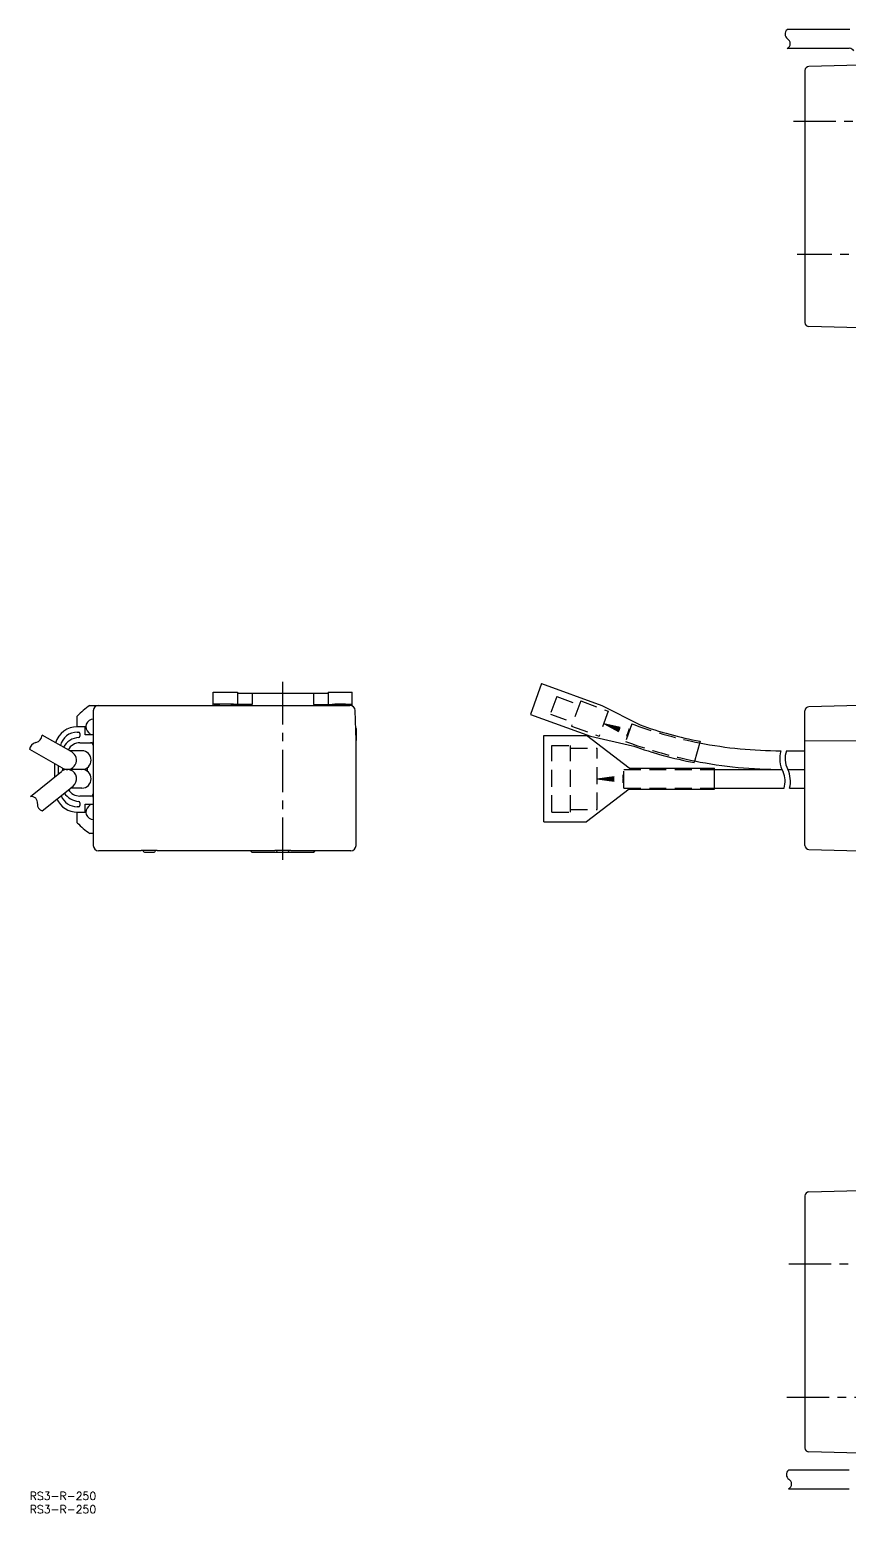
# Model space of a CAD drawing. Extents: x 0 to 920, y -8 to 549.
# Drawn here: x 0 to 307, y -8 to 548 of the extents above; entities that cross this region are included whole.
import ezdxf

# ---------------------------------------------------------------- set-up
doc = ezdxf.new("R2010")
doc.units = 0
doc.header["$LTSCALE"] = 0.5
doc.linetypes.add('CENTER', pattern=[50.8, 31.75, -6.35, 6.35, -6.35])
doc.linetypes.add('DASHED', pattern=[19.05, 12.7, -6.35])
for name, color, linetype in [('MSM_CENTER', 1, 'CENTER'), ('MSM_CONTINUOUS', 7, 'CONTINUOUS'), ('MSM_DASHED', 4, 'DASHED'), ('MSM_NARROW', 5, 'CONTINUOUS'), ('MSM_PART_NUMBER', 7, 'CONTINUOUS')]:
    doc.layers.add(name, color=color, linetype=linetype)
doc.styles.get("Standard").update_dxf_attribs({"font": 'txt.shx', "height": 6, "bigfont": 'bigfont.shx'})

# ---------------------------------------------------------------- blocks, each defined once
blk = doc.blocks.new('*U49')
at = {"layer": 'MSM_PART_NUMBER'}
blk.add_text('RS3-R-250', height=3, dxfattribs=at).set_placement((0, -3))
blk = doc.blocks.new('*U50')
at = {"layer": 'MSM_PART_NUMBER'}
blk.add_text('RS3-R-250', height=3, dxfattribs=at).set_placement((0, -8))

msp = doc.modelspace()

# ---------------------------------------------------------------- linework, layer by layer
at = {"layer": 'MSM_CENTER'}
for p, q in [((286.34, 513.84), (391.27, 513.84)), ((707.11, 463.84), (287.72, 463.84)), ((94.85, 236.95), (94.85, 303.85)), ((284.59, 85.5), (707.16, 85.5)), ((283.81, 35.51), (383.97, 35.51))]:
    msp.add_line(p, q, dxfattribs=at)
at = {"layer": 'MSM_CONTINUOUS'}
for p, q in [((307.41, 548.15), (283.97, 548.15)), ((307.27, 541.15), (283.95, 541.15)), ((311.14, 534.85), (292.1, 534.35)), ((290.64, 532.85), (290.64, 438.34)), ((311.14, 436.34), (292.1, 436.84)), ((191.92, 303.07), (187.71, 291.49)), ((191.92, 303.07), (214.48, 294.86)), ((22.58, 294.85), (120.06, 294.85)), ((68.85, 299.85), (77.85, 299.85)), ((68.85, 294.85), (68.85, 299.85)), ((76.35, 295.35), (68.85, 295.35)), ((71.35, 295.17), (69.85, 295.17)), ((71.35, 295.32), (71.35, 295.17)), ((75.35, 295.32), (71.35, 295.32)), ((75.35, 295.17), (75.35, 295.32)), ((83.35, 295.17), (75.35, 295.17)), ((76.35, 295.35), (76.35, 295.17)), ((77.85, 299.85), (77.85, 295.17)), ((111.85, 299.35), (77.85, 299.35)), ((83.35, 299.35), (83.35, 295.17)), ((106.35, 299.35), (106.35, 295.17)), ((106.35, 295.17), (114.35, 295.17)), ((111.85, 299.85), (111.85, 295.17)), ((111.85, 299.85), (120.85, 299.85)), ((113.35, 295.35), (113.35, 295.17)), ((113.35, 295.35), (120.85, 295.35)), ((114.35, 295.17), (114.35, 295.32)), ((118.35, 295.32), (114.35, 295.32)), ((118.35, 295.32), (118.35, 295.17)), ((118.35, 295.17), (119.85, 295.17)), ((120.85, 294.68), (120.85, 299.85)), ((214.48, 294.86), (228.83, 287.51)), ((311.14, 294.85), (292.1, 294.35)), ((17.86, 286.85), (17.86, 290.85)), ((23.85, 292.85), (23.85, 242.35)), ((122.35, 281.65), (122.05, 292.9)), ((187.71, 291.49), (210.26, 283.28)), ((290.64, 242.35), (290.64, 292.85)), ((15.78, 277.4), (4.71, 283.65)), ((20.86, 286.85), (17.86, 286.85)), ((17.86, 284.85), (18.36, 284.85)), ((18.86, 284.35), (18.86, 283.33)), ((20.86, 283.85), (20.86, 286.85)), ((23.86, 283.85), (20.86, 283.85)), ((122.35, 286.15), (122.35, 281.65)), ((12.34, 271.3), (0, 278.27)), ((18.86, 280.85), (23.36, 280.85)), ((122.35, 242.35), (122.35, 281.65)), ((192.78, 251.2), (192.78, 283.52)), ((192.78, 283.52), (208.78, 283.52)), ((224.78, 271.32), (208.78, 283.52)), ((210.26, 283.28), (225.98, 279.69)), ((251.31, 281.42), (249.12, 273.39)), ((290.64, 281.62), (327.14, 281.65)), ((9.35, 272.99), (9.35, 268.05)), ((19.56, 277.85), (14.98, 277.85)), ((283.71, 277.85), (290.64, 277.85)), ((0.26, 260.74), (11.87, 270.08)), ((10.86, 269.27), (10.86, 272.14)), ((12.36, 271.29), (12.36, 270.41)), ((13.86, 270.84), (13.86, 270.85)), ((19.56, 270.85), (14.06, 270.85)), ((21.56, 271.48), (21.56, 270.22)), ((224.78, 271.32), (256.78, 271.32)), ((256.78, 263.4), (256.78, 271.32)), ((256.78, 270.86), (281.61, 270.86)), ((284.2, 270.85), (290.64, 270.85)), ((4.71, 255.34), (16.25, 264.62)), ((19.56, 263.85), (15.29, 263.85)), ((224.78, 263.4), (208.78, 251.2)), ((224.78, 263.4), (256.78, 263.4)), ((256.78, 263.86), (282.83, 263.86)), ((284.9, 263.85), (290.64, 263.85)), ((18.36, 256.85), (17.86, 256.85)), ((23.36, 260.85), (18.86, 260.85)), ((18.86, 258.36), (18.86, 257.35)), ((20.86, 257.85), (23.86, 257.85)), ((20.86, 254.85), (20.86, 257.85)), ((17.86, 254.85), (20.86, 254.85)), ((17.86, 250.85), (17.86, 254.85)), ((192.78, 251.2), (208.78, 251.2)), ((23.85, 246.85), (22.58, 246.85)), ((23.85, 246.85), (22.58, 246.85)), ((41.8, 240.35), (25.85, 240.35)), ((41.85, 240.42), (41.8, 240.35)), ((47.85, 240.42), (41.85, 240.42)), ((43.35, 239.85), (46.35, 239.85)), ((47.89, 240.35), (47.85, 240.42)), ((91.8, 240.35), (47.89, 240.35)), ((82.85, 240.35), (82.85, 240.25)), ((82.85, 240.25), (83.25, 239.85)), ((83.25, 239.85), (106.45, 239.85)), ((91.85, 240.42), (91.8, 240.35)), ((97.85, 240.42), (91.85, 240.42)), ((97.89, 240.35), (97.85, 240.42)), ((120.35, 240.35), (97.89, 240.35)), ((106.45, 239.85), (106.85, 240.25)), ((106.85, 240.25), (106.85, 240.35)), ((292.1, 240.85), (311.14, 240.35)), ((292.1, 112.5), (311.14, 113)), ((290.64, 111), (290.64, 16.5)), ((311.14, 14.5), (292.1, 15)), ((307.27, 8.21), (284.45, 8.21)), ((284.43, 1.21), (307.27, 1.21))]:
    msp.add_line(p, q, dxfattribs=at)
for centre, radius, start, end in [((307.27, 539.16), 2, 30.7539, 90), ((292.14, 532.85), 1.5, 91.5, 180), ((292.14, 438.34), 1.5, 180, 268.5), ((38.86, 270.85), 29, 124.1484, 136.3972), ((25.85, 292.85), 2, 90, 180), ((69.85, 294.18), 0.99, 90.1226, 137.8256), ((119.85, 294.18), 0.993, 35.4233, 89.8231), ((120.06, 292.85), 2, 1.5, 90), ((23.86, 286.85), 2.8, 90.2047, 230.1317), ((292.14, 292.85), 1.5, 91.5, 180), ((17.86, 278.35), 8.5, 90, 163.1217), ((17.86, 278.35), 6.5, 90, 167.0907), ((18.36, 284.35), 0.5, 0, 90), ((18.86, 280.86), 5, 36.6789, 50.1317), ((120.35, 286.15), 2, 0, 21.3298), ((281.61, 437.86), 159.35, 250.6564, 259.0385), ((18.86, 275.85), 7, 93.8226, 151.9046), ((18.86, 275.85), 5, 90, 152.451), ((18.36, 283.33), 0.5, 273.8226, 0), ((22.86, 279.85), 1, 8.11, 90), ((23.36, 281.35), 0.5, 270, 348.5211), ((281.61, 437.86), 167.65, 250.6855, 258.8289), ((281.61, 437.86), 160, 259.0214, 270), ((14.06, 274.35), 3.5, 240.539, 60.539), ((19.56, 274.35), 3.5, 270, 90), ((281.61, 437.86), 167, 258.8446, 270.1286), ((14.06, 267.35), 3.5, 308.8173, 128.8173), ((19.56, 267.35), 3.5, 270, 90), ((18.86, 265.85), 7, 213.2628, 266.1774), ((18.86, 265.85), 5, 211.0292, 270), ((22.86, 261.85), 1, 270, 351.89), ((17.86, 263.35), 8.5, 205.2182, 270), ((17.86, 263.35), 6.5, 200.9102, 270), ((18.36, 257.35), 0.5, 270, 0), ((18.36, 258.36), 0.5, 0, 86.1774), ((23.86, 254.85), 2.8, 129.8683, 269.7953), ((18.86, 260.83), 5, 309.8683, 323.3211), ((23.36, 260.35), 0.5, 11.4789, 90), ((38.86, 270.85), 29, 223.6028, 235.8516), ((25.85, 242.35), 2, 180, 270), ((43.35, 240.85), 1, 205.5893, 270), ((46.35, 240.85), 1, 270, 334.4107), ((93.35, 240.85), 1, 205.5893, 270), ((96.35, 240.85), 1, 270, 334.4107), ((120.35, 242.35), 2, 270, 0), ((292.14, 242.35), 1.5, 180.0007, 268.4997), ((292.14, 111), 1.5, 91.5002, 179.9999), ((292.14, 16.5), 1.5, 180, 268.5)]:
    msp.add_arc(centre, radius, start, end, dxfattribs=at)
at = {"layer": 'MSM_DASHED'}
for p, q in [((197.59, 298.17), (195.2, 291.59)), ((197.59, 298.17), (206.05, 295.09)), ((206.56, 296.5), (203.14, 287.11)), ((206.56, 296.5), (216.9, 292.74)), ((195.2, 291.59), (203.65, 288.52)), ((216.9, 292.74), (213.48, 283.34)), ((203.14, 287.11), (213.48, 283.34)), ((215.19, 288.04), (224.94, 285.61)), ((215.19, 288.04), (224.58, 284.62)), ((215.19, 288.04), (224.82, 285.28)), ((215.19, 288.04), (224.7, 284.95)), ((215.19, 288.04), (225.07, 285.94)), ((215.19, 288.04), (224.1, 283.3)), ((215.19, 288.04), (224.47, 284.29)), ((215.19, 288.04), (224.23, 283.63)), ((215.19, 288.04), (224.35, 283.97)), ((215.19, 288.04), (224.58, 284.62)), ((225.78, 287.91), (223.39, 281.33)), ((225.78, 287.91), (226.88, 287.51)), ((195.78, 279.86), (202.78, 279.86)), ((195.78, 254.86), (195.78, 279.86)), ((202.78, 254.86), (202.78, 279.86)), ((202.78, 278.86), (212.78, 278.86)), ((212.78, 255.86), (212.78, 278.83)), ((223.39, 281.33), (224.49, 280.93)), ((212.78, 267.36), (222.78, 268.77)), ((212.78, 267.36), (222.78, 268.41)), ((212.78, 267.36), (222.78, 268.06)), ((212.78, 267.36), (222.78, 267.71)), ((212.78, 267.36), (222.78, 267.01)), ((212.78, 267.36), (222.78, 266.66)), ((212.78, 267.36), (222.78, 266.31)), ((212.78, 267.36), (222.78, 265.96)), ((212.78, 267.36), (222.78, 267.36)), ((212.78, 267.36), (222.78, 267.36)), ((222.78, 263.86), (222.78, 270.86)), ((222.78, 270.86), (256.78, 270.86)), ((222.78, 263.86), (256.78, 263.86)), ((202.78, 255.86), (212.78, 255.86)), ((195.78, 254.86), (202.78, 254.86))]:
    msp.add_line(p, q, dxfattribs=at)
for centre, radius, start, end in [((281.61, 437.86), 160, 250, 259.0214), ((283.56, 444.88), 174.26, 250.1847, 258.6599)]:
    msp.add_arc(centre, radius, start, end, dxfattribs=at)
at = {"layer": 'MSM_NARROW'}
for centre, radius, start, end in [((285.36, 546.46), 2.18, 129.4564, 233.7098), ((283.2, 542.95), 1.95, 292.6621, 63.6427), ((1.69, 283.92), 3.04, 282.7346, 354.8435), ((3.01, 278), 3.03, 102.5042, 174.9377), ((291.74, 274.89), 10.56, 163.6848, 208.2052), ((291.74, 274.89), 8.56, 159.8224, 208.2052), ((274.61, 266.36), 8.59, 343.0058, 24.3603), ((274.64, 266.36), 10.56, 346.2634, 25.1691), ((0.56, 258.39), 2.36, 350.8924, 97.3729), ((5.23, 257.64), 2.36, 170.8924, 257.3008), ((285.84, 6.52), 2.18, 129.4562, 233.7098), ((283.68, 3.01), 1.95, 292.6621, 63.6427)]:
    msp.add_arc(centre, radius, start, end, dxfattribs=at)

# ---------------------------------------------------------------- block references
at = {"layer": 'MSM_CONTINUOUS'}
for name in ['*U49', '*U50']:
    msp.add_blockref(name, (0, 0), dxfattribs=at)

doc.saveas('drawing.dxf')
